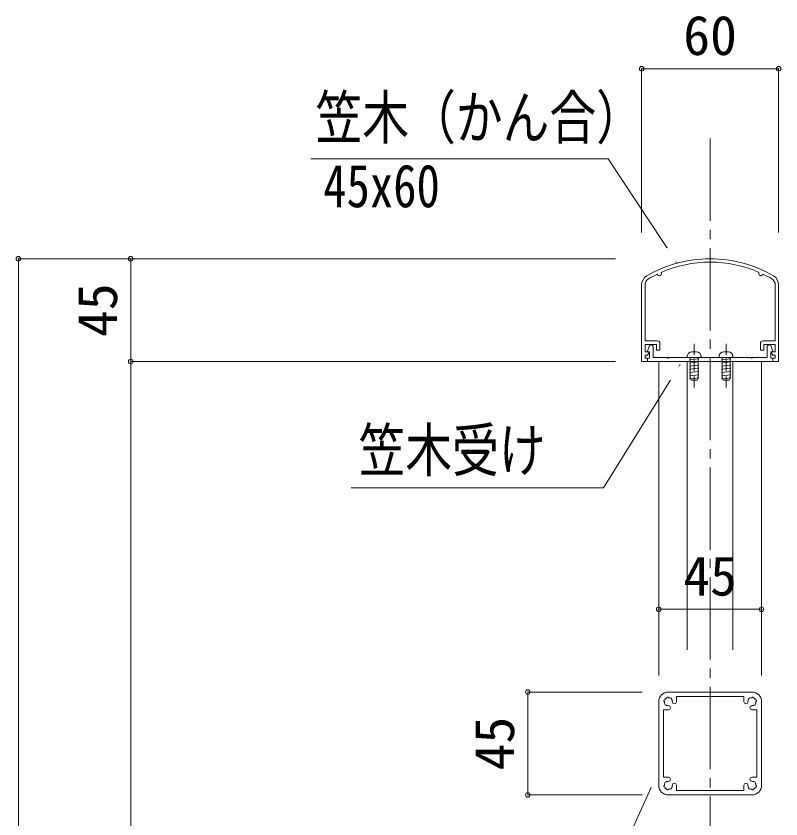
# Model space of a CAD drawing. Units: millimetres at full size. Extents: x -1603 to 1599, y -1129 to 1133.
# Drawn here: x -147.6 to 187.4, y 171.9 to 523.3 of the extents above; entities that cross this region are included whole.
import ezdxf
from ezdxf.enums import TextEntityAlignment as Align

# ---------------------------------------------------------------- set-up
doc = ezdxf.new("R2010")
doc.units = ezdxf.units.MM
doc.header["$LTSCALE"] = 4
doc.header["$PDMODE"] = 32
doc.header["$PDSIZE"] = 2
doc.linetypes.add('CHAIN2', pattern=[12, 9, -1, 1, -1])
doc.linetypes.add('DASHED1', pattern=[1.8, 1.2, -0.6])
for name, color, linetype, lineweight in [('0-0_0', 7, 'Continuous', 18), ('0-1_1手摺寸法', 3, 'Continuous', 18), ('0-6_3中心線', 2, 'CHAIN2', 18), ('0-8_41ｱﾙﾐ', 6, 'Continuous', 18), ('0-9_42ｱﾙﾐ部品', 6, 'Continuous', 18), ('1-1_MOJI', 4, 'Continuous', 9), ('1-5_WHITE', 7, 'Continuous', 18)]:
    doc.layers.add(name, color=color, linetype=linetype, lineweight=lineweight)
doc.styles.add('ＭＳ ゴシック', font='')
doc.styles.get('ＭＳ ゴシック').set_extended_font_data('MS Gothic')

msp = doc.modelspace()

# ---------------------------------------------------------------- linework, layer by layer
at = {"layer": '0-0_0'}
for p, q in [((126.375, 372.108), (126.375, 405.696)), ((127.875, 381.108), (127.875, 405.696)), ((184.875, 381.108), (184.875, 405.696)), ((186.375, 372.108), (186.375, 405.696)), ((133.375, 381.108), (127.875, 381.108)), ((132.875, 379.608), (127.875, 379.608)), ((127.875, 376.408), (127.875, 379.608)), ((132.875, 377.108), (132.875, 379.608)), ((134.375, 377.108), (134.375, 380.108)), ((178.375, 377.108), (178.375, 380.108)), ((179.375, 381.108), (184.875, 381.108)), ((179.875, 377.108), (179.875, 379.608)), ((179.875, 379.608), (184.875, 379.608)), ((184.875, 376.408), (184.875, 379.608)), ((129.501, 376.408), (127.875, 376.408)), ((128.875, 374.908), (129.668, 376.096)), ((134.375, 377.108), (132.875, 377.108)), ((178.375, 377.108), (179.875, 377.108)), ((183.875, 374.908), (183.082, 376.096)), ((183.248, 376.408), (184.875, 376.408)), ((127.875, 373.608), (127.875, 374.908)), ((127.875, 373.608), (127.875, 374.908)), ((128.875, 374.908), (127.875, 374.908)), ((128.875, 373.608), (127.875, 373.608)), ((128.875, 372.108), (128.875, 373.608)), ((183.875, 374.908), (184.875, 374.908)), ((183.875, 373.608), (184.875, 373.608)), ((183.875, 372.108), (183.875, 373.608)), ((184.875, 373.608), (184.875, 374.908)), ((184.875, 373.608), (184.875, 374.908)), ((128.875, 372.108), (126.375, 372.108)), ((133.875, 372.108), (133.875, 245.877)), ((178.875, 372.108), (178.875, 245.877)), ((183.875, 372.108), (186.375, 372.108))]:
    msp.add_line(p, q, dxfattribs=at)
for points in [[(141.981, 415.192), (111.673, 460.814), (-18.505, 460.814)], [(143.236, 370.746), (109.674, 316.772), (-0.856, 316.772)], [(133.875, 193.061), (97.918, 113.451), (-8.117, 113.451)]]:
    msp.add_lwpolyline(points, dxfattribs=at)
for centre, radius, start, end in [((156.375, 362.108), 55, 90, 120.328), ((156.375, 362.108), 53.5, 90, 113.561), ((156.375, 362.108), 55, 59.672, 90), ((156.375, 362.108), 53.5, 66.439, 90), ((130.875, 405.696), 4.5, 120.328, 180), ((130.875, 405.696), 3, 120.328, 180), ((156.375, 362.108), 53.5, 115.693, 120.328), ((134.125, 410.646), 1, 199.126, 30.128), ((178.625, 410.646), 1, 149.872, 340.874), ((156.375, 362.108), 53.5, 59.672, 64.307), ((181.875, 405.696), 3, 0, 59.672), ((181.875, 405.696), 4.5, 0, 59.672), ((133.375, 380.108), 1, 0, 90), ((179.375, 380.108), 1, 90, 180), ((129.501, 376.208), 0.2, 326.31, 90), ((183.248, 376.208), 0.2, 90, 213.69)]:
    msp.add_arc(centre, radius, start, end, dxfattribs=at)
at = {"layer": '0-1_1手摺寸法'}
for p, q in [((126.375, 428.608), (126.375, 500.266)), ((186.375, 500.266), (126.375, 500.266)), ((130.975, 500.266), (181.775, 500.266)), ((186.375, 428.608), (186.375, 500.266)), ((114.875, 417.108), (-146.559, 417.108)), ((-146.559, -682.892), (-146.559, 417.108)), ((114.875, 417.108), (-97.336, 417.108)), ((-97.336, 417.108), (-97.336, 372.108)), ((-146.559, 412.508), (-146.559, -678.292)), ((-97.336, 376.708), (-97.336, 412.508)), ((114.875, 372.108), (-97.336, 372.108)), ((114.875, 372.108), (-97.336, 372.108)), ((-97.336, -582.892), (-97.336, 372.108)), ((-97.336, 367.508), (-97.336, -578.292)), ((133.875, 234.727), (133.875, 263.679)), ((178.875, 263.679), (133.875, 263.679)), ((138.475, 263.679), (174.275, 263.679)), ((178.875, 234.727), (178.875, 263.679)), ((126.575, 227.427), (76.541, 227.427)), ((76.541, 182.427), (76.541, 227.427)), ((76.541, 222.827), (76.541, 187.027)), ((126.575, 182.427), (76.541, 182.427))]:
    msp.add_line(p, q, dxfattribs=at)
for p in [(126.375, 500.266), (186.375, 500.266), (-146.559, 417.108), (-97.336, 417.108), (-97.336, 372.108), (133.875, 263.679), (178.875, 263.679), (76.541, 227.427), (76.541, 182.427)]:
    msp.add_point(p, dxfattribs=at)
at = {"layer": '0-6_3中心線'}
msp.add_line((156.375, 469.737), (156.375, -842.622), dxfattribs=at)
at = {"layer": '0-8_41ｱﾙﾐ'}
for p, q in [((128.875, 376.608), (129.76, 379.087)), ((129.875, 376.408), (129.075, 376.408)), ((129.875, 376.408), (129.875, 373.608)), ((131.375, 378.647), (131.375, 373.908)), ((181.375, 378.647), (181.375, 373.908)), ((182.875, 376.408), (183.675, 376.408)), ((182.875, 376.408), (182.875, 373.608)), ((183.875, 376.608), (182.989, 379.087)), ((128.875, 373.108), (128.875, 372.108)), ((129.875, 373.608), (129.375, 373.608)), ((137.775, 373.908), (131.375, 373.908)), ((137.775, 373.908), (137.906, 373.7)), ((138.375, 373.908), (138.244, 373.7)), ((149.075, 373.908), (138.375, 373.908)), ((149.075, 373.908), (149.206, 373.7)), ((149.675, 373.908), (149.544, 373.7)), ((156.375, 373.908), (149.675, 373.908)), ((156.375, 373.908), (163.075, 373.908)), ((163.075, 373.908), (163.206, 373.7)), ((163.675, 373.908), (163.544, 373.7)), ((163.675, 373.908), (174.375, 373.908)), ((174.375, 373.908), (174.506, 373.7)), ((174.975, 373.908), (174.844, 373.7)), ((174.975, 373.908), (181.375, 373.908)), ((182.875, 373.608), (183.375, 373.608)), ((183.875, 373.108), (183.875, 372.108)), ((156.375, 372.108), (128.875, 372.108)), ((156.375, 372.108), (183.875, 372.108))]:
    msp.add_line(p, q, dxfattribs=at)
for centre, radius, start, end in [((129.075, 376.608), 0.2, 180, 270), ((130.462, 378.48), 0.928, 10.394, 139.128), ((182.288, 378.48), 0.928, 40.872, 169.606), ((183.675, 376.608), 0.2, 270, 0), ((129.375, 373.108), 0.5, 90, 180), ((138.075, 373.808), 0.2, 212.334, 327.666), ((149.375, 373.808), 0.2, 212.334, 327.666), ((163.375, 373.808), 0.2, 212.334, 327.666), ((174.675, 373.808), 0.2, 212.334, 327.666), ((183.375, 373.108), 0.5, 0, 90)]:
    msp.add_arc(centre, radius, start, end, dxfattribs=at)
at = {"layer": '0-9_42ｱﾙﾐ部品'}
for p, q in [((138.075, 227.427), (174.675, 227.427)), ((141.575, 225.427), (171.175, 225.427)), ((141.575, 225.427), (141.575, 223.227)), ((171.175, 225.427), (171.175, 223.227)), ((133.875, 223.227), (133.875, 186.627)), ((178.875, 223.227), (178.875, 186.627)), ((138.075, 219.727), (135.875, 219.727)), ((135.875, 219.727), (135.875, 190.127)), ((174.675, 219.727), (176.875, 219.727)), ((176.875, 219.727), (176.875, 190.127)), ((138.075, 190.127), (135.875, 190.127)), ((174.675, 190.127), (176.875, 190.127)), ((141.575, 184.427), (141.575, 186.627)), ((138.075, 182.427), (174.675, 182.427))]:
    msp.add_line(p, q, dxfattribs=at)
msp.add_lwpolyline([(141.575, 184.427), (171.175, 184.427), (171.175, 186.627)], dxfattribs=at)
for centre, radius, start, end in [((138.075, 223.227), 4.2, 90, 180), ((137.686, 224.676), 0.5, 105, 172.976), ((137.686, 224.676), 0.5, 37.024, 105), ((138.075, 223.227), 1.75, 75, 89.641), ((138.075, 223.227), 1.75, 60.359, 75), ((174.675, 223.227), 1.75, 105, 119.641), ((174.675, 223.227), 1.75, 90.359, 105), ((175.063, 224.676), 0.5, 75, 142.976), ((174.675, 223.227), 4.2, 0, 90), ((175.063, 224.676), 0.5, 7.024, 75), ((136.626, 223.615), 0.5, 165, 232.976), ((136.626, 223.615), 0.5, 97.024, 165), ((138.075, 223.227), 1.75, 180.359, 195), ((138.075, 223.227), 1.75, 195, 209.641), ((137.014, 222.166), 0.5, 157.024, 225), ((138.075, 223.227), 1.75, 135, 149.641), ((137.014, 222.166), 0.5, 225, 292.976), ((138.075, 223.227), 1.75, 120.359, 135), ((138.075, 223.227), 1.75, 240.359, 255), ((138.075, 223.227), 1.75, 255, 270), ((138.075, 220.602), 0.875, 270, 90), ((139.135, 224.288), 0.5, 45, 112.976), ((139.135, 224.288), 0.5, 337.024, 45), ((138.075, 223.227), 1.75, 15, 29.641), ((138.075, 223.227), 1.75, 0.359, 15), ((140.7, 223.227), 0.875, 180, 0), ((172.05, 223.227), 0.875, 180, 0), ((174.675, 223.227), 1.75, 165, 179.641), ((174.675, 223.227), 1.75, 150.359, 165), ((173.614, 224.288), 0.5, 135, 202.976), ((173.614, 224.288), 0.5, 67.024, 135), ((174.675, 220.602), 0.875, 90, 270), ((174.675, 223.227), 1.75, 270, 285), ((174.675, 223.227), 1.75, 285, 299.641), ((175.735, 222.166), 0.5, 247.024, 315), ((174.675, 223.227), 1.75, 45, 59.641), ((174.675, 223.227), 1.75, 30.359, 45), ((175.735, 222.166), 0.5, 315, 22.976), ((176.124, 223.615), 0.5, 15, 82.976), ((174.675, 223.227), 1.75, 330.359, 345), ((174.675, 223.227), 1.75, 345, 359.641), ((176.124, 223.615), 0.5, 307.024, 15), ((138.075, 189.252), 0.875, 270, 90), ((174.675, 189.252), 0.875, 90, 270), ((138.075, 186.627), 4.2, 180, 270), ((136.626, 186.239), 0.5, 127.024, 195), ((138.075, 186.627), 1.75, 165, 179.641), ((138.075, 186.627), 1.75, 150.359, 165), ((137.014, 187.688), 0.5, 135, 202.976), ((137.014, 187.688), 0.5, 67.024, 135), ((138.075, 186.627), 1.75, 105, 119.641), ((138.075, 186.627), 1.75, 90, 105), ((138.075, 186.627), 1.75, 345, 359.641), ((140.7, 186.627), 0.875, 0, 180), ((172.05, 186.627), 0.875, 0, 180), ((174.675, 186.627), 1.75, 180.359, 195), ((174.675, 186.627), 1.75, 75, 90), ((174.675, 186.627), 4.2, 270, 0), ((174.675, 186.627), 1.75, 60.359, 75), ((175.735, 187.688), 0.5, 45, 112.976), ((175.735, 187.688), 0.5, 337.024, 45), ((174.675, 186.627), 1.75, 15, 29.641), ((174.675, 186.627), 1.75, 0.359, 15), ((176.124, 186.239), 0.5, 345, 52.976), ((136.626, 186.239), 0.5, 195, 262.976), ((138.075, 186.627), 1.75, 210.359, 225), ((138.075, 186.627), 1.75, 225, 239.641), ((137.686, 185.178), 0.5, 187.024, 255), ((137.686, 185.178), 0.5, 255, 322.976), ((138.075, 186.627), 1.75, 270.359, 285), ((138.075, 186.627), 1.75, 285, 299.641), ((139.135, 185.566), 0.5, 247.024, 315), ((139.135, 185.566), 0.5, 315, 22.976), ((138.075, 186.627), 1.75, 330.359, 345), ((174.675, 186.627), 1.75, 195, 209.641), ((173.614, 185.566), 0.5, 157.024, 225), ((173.614, 185.566), 0.5, 225, 292.976), ((174.675, 186.627), 1.75, 240.359, 255), ((174.675, 186.627), 1.75, 255, 269.641), ((175.063, 185.178), 0.5, 217.024, 285), ((175.063, 185.178), 0.5, 285, 352.976), ((174.675, 186.627), 1.75, 300.359, 315), ((174.675, 186.627), 1.75, 315, 329.641), ((176.124, 186.239), 0.5, 277.024, 345)]:
    msp.add_arc(centre, radius, start, end, dxfattribs=at)
at = {"layer": '1-1_MOJI', "color": 3, "linetype": 'DASHED1', "lineweight": 18}
for p, q in [((149.375, 379.9), (149.375, 360.746)), ((163.375, 379.9), (163.375, 360.746))]:
    msp.add_line(p, q, dxfattribs=at)
at = {"layer": '1-1_MOJI'}
for p, q in [((148.375, 376.408), (150.375, 376.408)), ((162.375, 376.408), (164.375, 376.408)), ((146.375, 374.408), (146.375, 374.108)), ((146.575, 373.908), (152.175, 373.908)), ((147.375, 372.845), (151.375, 373.314)), ((147.375, 372.845), (151.375, 373.314)), ((147.625, 373.908), (147.625, 364.908)), ((151.125, 373.908), (151.125, 364.908)), ((152.375, 374.408), (152.375, 374.108)), ((160.375, 374.408), (160.375, 374.108)), ((160.575, 373.908), (166.175, 373.908)), ((161.375, 372.845), (165.375, 373.314)), ((161.375, 372.845), (165.375, 373.314)), ((161.625, 373.908), (161.625, 364.908)), ((165.125, 373.908), (165.125, 364.908)), ((166.375, 374.408), (166.375, 374.108)), ((147.375, 371.528), (151.375, 371.997)), ((147.375, 371.528), (151.375, 371.997)), ((147.375, 370.118), (151.375, 370.587)), ((147.375, 370.118), (151.375, 370.587)), ((147.375, 368.708), (151.375, 369.178)), ((147.375, 368.708), (151.375, 369.178)), ((161.375, 371.528), (165.375, 371.997)), ((161.375, 371.528), (165.375, 371.997)), ((161.375, 370.118), (165.375, 370.587)), ((161.375, 370.118), (165.375, 370.587)), ((161.375, 368.708), (165.375, 369.178)), ((161.375, 368.708), (165.375, 369.178)), ((147.375, 367.299), (151.375, 367.768)), ((147.375, 367.299), (151.375, 367.768)), ((147.375, 365.889), (151.375, 366.358)), ((147.375, 365.889), (151.375, 366.358)), ((161.375, 367.299), (165.375, 367.768)), ((161.375, 367.299), (165.375, 367.768)), ((161.375, 365.889), (165.375, 366.358)), ((161.375, 365.889), (165.375, 366.358)), ((147.375, 364.48), (151.375, 364.949)), ((147.375, 364.48), (151.375, 364.949)), ((147.625, 364.908), (148.039, 363.908)), ((148.039, 363.908), (150.71, 363.908)), ((151.125, 364.908), (150.71, 363.908)), ((161.375, 364.48), (165.375, 364.949)), ((161.375, 364.48), (165.375, 364.949)), ((161.625, 364.908), (162.039, 363.908)), ((162.039, 363.908), (164.71, 363.908)), ((165.125, 364.908), (164.71, 363.908))]:
    msp.add_line(p, q, dxfattribs=at)
for centre, radius, start, end in [((148.375, 374.408), 2, 90, 180), ((150.375, 374.408), 2, 0, 90), ((162.375, 374.408), 2, 90, 180), ((164.375, 374.408), 2, 0, 90), ((146.575, 374.108), 0.2, 180, 270), ((152.175, 374.108), 0.2, 270, 0), ((160.575, 374.108), 0.2, 180, 270), ((166.175, 374.108), 0.2, 270, 0)]:
    msp.add_arc(centre, radius, start, end, dxfattribs=at)
at = {"layer": '1-5_WHITE'}
for p, q in [((146.375, 245.877), (146.375, 372.108)), ((166.375, 245.877), (166.375, 372.108))]:
    msp.add_line(p, q, dxfattribs=at)

# ---------------------------------------------------------------- texts
at = {"layer": '0-0_0', "style": 'ＭＳ ゴシック', "width": 0.8}
for s, p in [('笠木（かん合）', (-16.432, 463.957)), ('45x60', (-13.06, 434.025)), ('笠木受け', (2.428, 318.32))]:
    msp.add_text(s, height=18.77, dxfattribs=at).set_placement(p, align=Align.BOTTOM_LEFT)
at = {"layer": '0-1_1手摺寸法', "style": 'ＭＳ ゴシック'}
for s, p in [('60', (144.599, 501.085)), ('45', (144.599, 264.498))]:
    msp.add_text(s, height=17.27, dxfattribs=at).set_placement(p, align=Align.BOTTOM_LEFT)
for p in [(-98.155, 382.831), (75.722, 193.151)]:
    msp.add_text('45', height=17.27, rotation=90, dxfattribs=at).set_placement(p, align=Align.BOTTOM_LEFT)

# ---------------------------------------------------------------- next in the draw order: wipeouts: each hides what was drawn before it
for points in [[(136.464, 420.986), (138.778, 422.524), (141.981, 415.192), (141.981, 415.192)], [(140.256, 363.322), (137.896, 364.789), (143.236, 370.746), (143.236, 370.746)], [(131.898, 185.309), (129.366, 186.453), (133.875, 193.061), (133.875, 193.061)]]:
    msp.add_wipeout(points)

doc.saveas('drawing.dxf')
